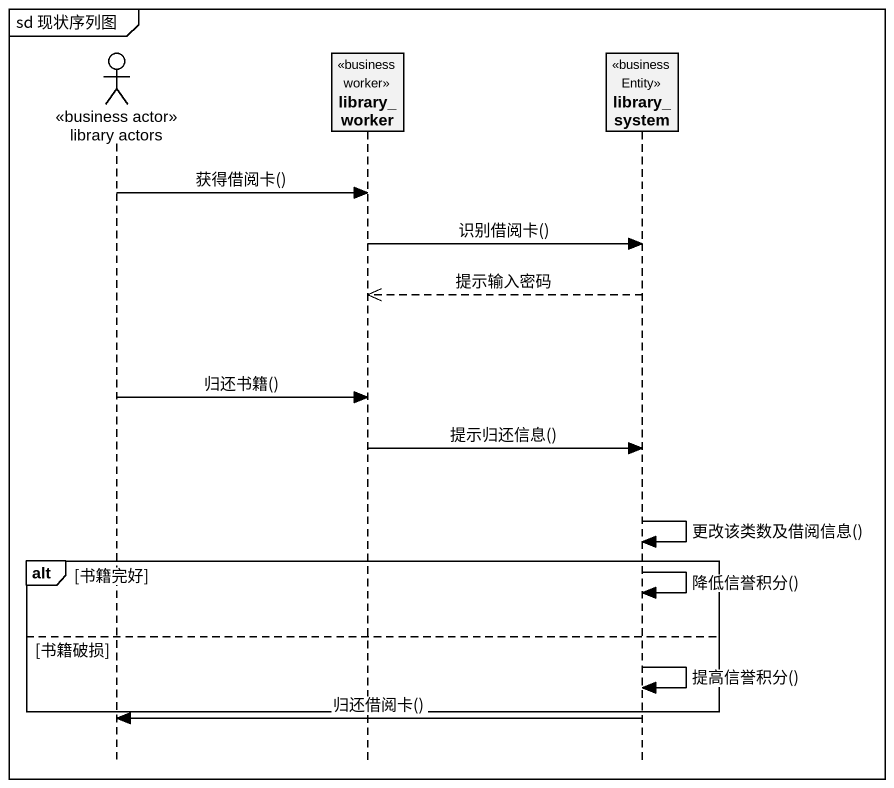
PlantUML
@startuml
mainframe sd 现状序列图
hide footbox
actor "library actors" as library_actors <<business actor>>
participant library_worker <<business worker>>
participant library_system <<business Entity>>

library_actors -> library_worker : 获得借阅卡()
library_worker -> library_system : 识别借阅卡()
library_system -->> library_worker : 提示输入密码
library_actors -> library_worker : 归还书籍()
library_worker -> library_system : 提示归还信息()
library_system -> library_system : 更改该类数及借阅信息()
alt 书籍完好
  library_system -> library_system : 降低信誉积分()
else 书籍破损
  library_system -> library_system : 提高信誉积分()
end
library_system -> library_actors : 归还借阅卡()
@enduml
